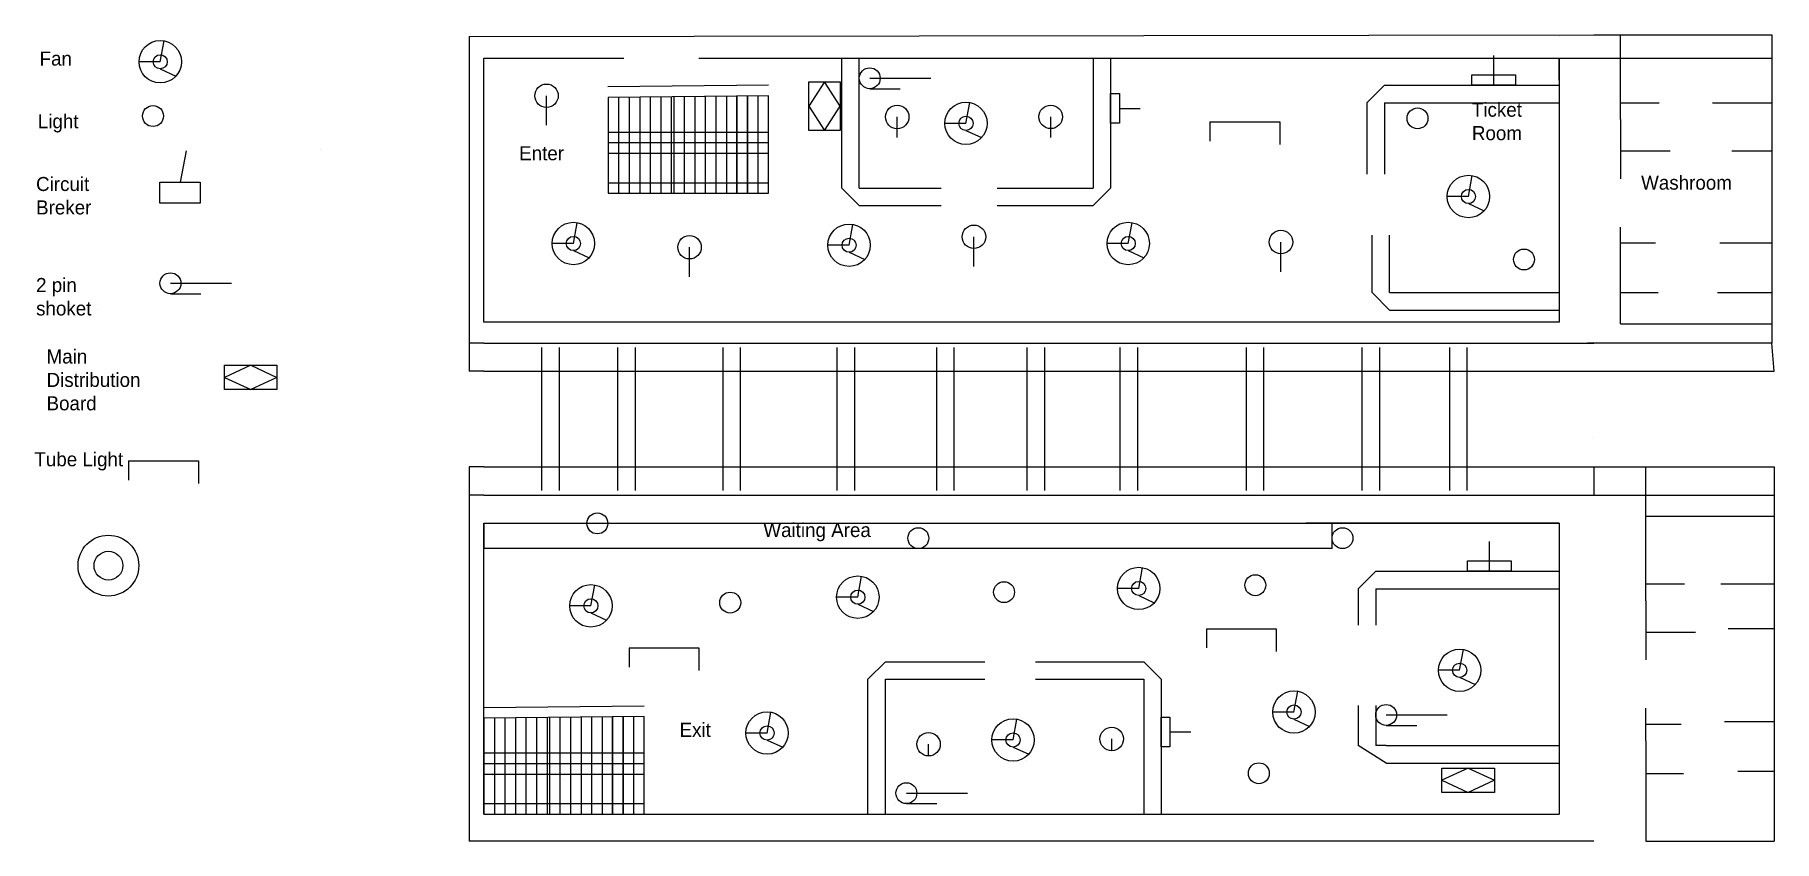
# Model space of a CAD drawing. Header units: inches. Extents: x -33 to 214, y -59 to 56.
import ezdxf

# ---------------------------------------------------------------- set-up
doc = ezdxf.new("R2010")
doc.units = ezdxf.units.IN
doc.header["$MEASUREMENT"] = 0

msp = doc.modelspace()

# ---------------------------------------------------------------- linework, layer by layer
for p, q in [((-15.53, 51.96), (-14.99, 54.93)), ((28.47, 55.55), (188.61, 55.8)), ((28.47, 55.55), (28.47, 11.9)), ((183.71, 55.8), (183.71, 55.8)), ((183.71, 55.55), (183.71, 55.55)), ((188.61, 55.8), (213.97, 55.8)), ((192.43, 43.72), (192.43, 55.8)), ((213.97, 55.8), (213.97, 52.46)), ((30.53, 14.85), (30.53, 52.46)), ((30.53, 52.46), (50.48, 52.46)), ((61.17, 52.46), (84.02, 52.46)), ((81.52, 33.97), (81.52, 52.46)), ((84.02, 52.46), (117.31, 52.46)), ((84.02, 33.97), (84.02, 52.46)), ((117.31, 52.46), (183.71, 52.46)), ((117.31, 52.46), (117.31, 33.97)), ((119.81, 52.46), (119.81, 33.97)), ((174.36, 52.85), (174.36, 48.63)), ((183.71, 52.46), (183.71, 52.46)), ((183.71, 52.46), (183.71, 49.36)), ((183.71, 49.36), (183.71, 52.46)), ((183.71, 52.46), (213.97, 52.46)), ((213.97, 52.46), (213.97, 11.9)), ((-15.53, 51.96), (-18.55, 51.96)), ((-15.53, 50.96), (-13.31, 49.93)), ((85.51, 49.61), (85.51, 49.61)), ((85.51, 49.61), (85.51, 49.61)), ((85.51, 49.61), (94.21, 49.61)), ((85.51, 49.61), (89.86, 49.61)), ((174.36, 50.12), (177.47, 50.12)), ((174.36, 50.12), (174.36, 50.12)), ((39.48, 47.12), (39.48, 47.12)), ((39.48, 45.46), (39.48, 47.12)), ((39.48, 44.18), (39.48, 47.12)), ((39.48, 42.91), (39.48, 47.12)), ((71.09, 48.62), (48.23, 48.38)), ((71.1, 47.12), (48.25, 46.88)), ((66.6, 33.23), (66.6, 47.12)), ((68.1, 33.23), (68.1, 47.12)), ((69.6, 33.23), (69.6, 47.12)), ((71.1, 33.23), (71.1, 47.12)), ((79.05, 49.11), (76.82, 45.64)), ((81.29, 45.64), (79.05, 49.11)), ((85.51, 48.12), (89.86, 48.12)), ((156.3, 46.13), (158.8, 48.63)), ((158.8, 48.63), (183.71, 48.63)), ((183.71, 49.36), (183.71, 49.36)), ((183.71, 49.36), (183.71, 14.85)), ((39.48, 42.91), (39.48, 45.46)), ((48.25, 46.88), (48.25, 33.23)), ((48.25, 46.88), (48.25, 33.23)), ((49.75, 46.88), (49.75, 33.23)), ((49.75, 46.88), (49.75, 33.23)), ((51.25, 46.88), (51.25, 33.23)), ((52.75, 46.88), (52.75, 33.23)), ((52.75, 46.88), (52.75, 33.23)), ((54.25, 46.88), (54.25, 33.23)), ((55.75, 46.88), (55.75, 33.23)), ((55.75, 46.88), (55.75, 33.23)), ((57.25, 46.88), (57.25, 33.23)), ((57.25, 46.88), (57.25, 33.23)), ((57.64, 33.23), (57.64, 47.06)), ((59.14, 46.99), (59.14, 47.06)), ((59.14, 33.23), (59.14, 47.06)), ((59.14, 33.23), (59.14, 47.06)), ((59.14, 33.23), (59.14, 47.06)), ((60.64, 33.23), (60.64, 47.06)), ((60.64, 33.23), (60.64, 47.06)), ((60.64, 33.23), (60.64, 47.06)), ((62.14, 33.23), (62.14, 47.06)), ((62.14, 33.23), (62.14, 47.06)), ((62.14, 33.23), (62.14, 47.06)), ((62.14, 33.23), (62.14, 47.06)), ((63.64, 33.23), (63.64, 47.06)), ((63.64, 33.23), (63.64, 47.06)), ((63.64, 33.23), (63.64, 47.06)), ((63.64, 33.23), (63.64, 47.06)), ((63.64, 33.23), (63.64, 47.06)), ((63.64, 33.23), (63.64, 47.06)), ((65.14, 33.23), (65.14, 47.06)), ((65.14, 33.23), (65.14, 47.06)), ((65.14, 33.23), (65.14, 47.06)), ((66.64, 33.23), (66.64, 47.06)), ((66.64, 33.23), (66.64, 47.06)), ((68.14, 33.23), (68.14, 47.06)), ((76.82, 45.64), (79.05, 42.16)), ((79.05, 42.16), (81.29, 45.64)), ((99.21, 43.19), (99.76, 46.16)), ((121.06, 45.32), (124.04, 45.32)), ((156.3, 46.13), (156.3, 35.96)), ((158.8, 46.13), (183.71, 46.13)), ((158.8, 46.13), (158.8, 35.96)), ((192.43, 46.13), (197.95, 46.13)), ((205.53, 46.13), (213.97, 46.13)), ((89.42, 44.1), (89.42, 44.1)), ((89.42, 42.43), (89.42, 44.1)), ((89.42, 41.16), (89.42, 44.1)), ((99.21, 43.19), (96.2, 43.19)), ((99.21, 42.19), (101.44, 41.16)), ((111.28, 44.11), (111.28, 44.11)), ((111.28, 42.45), (111.28, 44.11)), ((111.28, 41.17), (111.28, 44.11)), ((133.96, 43.4), (143.9, 43.4)), ((133.96, 43.4), (133.96, 40.67)), ((143.9, 43.4), (143.9, 43.4)), ((143.9, 43.4), (143.9, 43.4)), ((143.9, 43.4), (143.9, 40.18)), ((192.43, 43.72), (192.43, 35.29)), ((48.25, 41.94), (71.1, 41.94)), ((48.25, 40.44), (71.1, 40.44)), ((48.25, 40.44), (71.1, 40.44)), ((48.25, 40.44), (71.1, 40.44)), ((59.43, 41.42), (59.43, 41.42)), ((59.43, 41.42), (59.43, 41.42)), ((133.96, 40.67), (133.96, 40.67)), ((143.9, 40.18), (143.9, 40.18)), ((-11.84, 39.27), (-12.71, 34.8)), ((7.25, 39.43), (7.25, 39.43)), ((48.25, 38.94), (71.1, 38.94)), ((49.49, 38.69), (49.49, 38.69)), ((59.43, 38.19), (59.43, 38.19)), ((192.43, 39.25), (199.5, 39.25)), ((208.28, 39.25), (213.97, 39.25)), ((48.25, 34.73), (71.1, 34.73)), ((170.77, 32.77), (171.31, 35.74)), ((48.25, 33.23), (71.1, 33.23)), ((48.25, 33.23), (53.46, 33.23)), ((81.52, 33.97), (81.52, 33.97)), ((81.52, 33.97), (84.02, 31.47)), ((84.02, 33.97), (95.7, 33.97)), ((103.65, 33.97), (117.31, 33.97)), ((117.31, 31.47), (119.81, 33.97)), ((117.31, 33.97), (117.31, 33.97)), ((170.77, 32.77), (167.75, 32.77)), ((84.02, 31.47), (95.7, 31.47)), ((103.65, 31.47), (117.31, 31.47)), ((170.77, 31.77), (172.99, 30.73)), ((43.31, 26.07), (43.86, 29.04)), ((82.57, 25.83), (83.11, 28.79)), ((122.32, 26.07), (122.86, 29.04)), ((157.05, 19.09), (157.05, 27.27)), ((159.55, 19.09), (159.55, 27.27)), ((192.43, 23.75), (192.43, 28.4)), ((43.31, 26.07), (40.3, 26.07)), ((43.31, 25.07), (45.54, 24.03)), ((59.85, 25.54), (59.85, 25.54)), ((59.85, 23.87), (59.85, 25.54)), ((59.85, 22.6), (59.85, 25.54)), ((59.85, 21.32), (59.85, 25.54)), ((82.57, 25.83), (79.55, 25.83)), ((82.57, 24.82), (84.79, 23.79)), ((100.35, 27.03), (100.35, 27.03)), ((100.35, 25.36), (100.35, 27.03)), ((100.35, 24.08), (100.35, 27.03)), ((100.35, 22.81), (100.35, 27.03)), ((100.35, 22.81), (100.35, 25.36)), ((122.32, 26.07), (119.3, 26.07)), ((122.32, 25.07), (124.54, 24.03)), ((144.07, 26.28), (144.07, 26.28)), ((144.07, 24.62), (144.07, 26.28)), ((144.07, 23.34), (144.07, 26.28)), ((144.07, 22.06), (144.07, 26.28)), ((192.43, 26.16), (197.43, 26.16)), ((206.56, 26.16), (213.97, 26.16)), ((59.85, 21.32), (59.85, 23.87)), ((144.07, 22.06), (144.07, 24.62)), ((192.43, 14.62), (192.43, 23.75)), ((-14.08, 20.41), (-14.08, 20.41)), ((-14.08, 20.41), (-14.08, 20.41)), ((-14.08, 20.41), (-5.38, 20.41)), ((-14.08, 20.41), (-9.73, 20.41)), ((-14.08, 18.92), (-9.73, 18.92)), ((157.05, 19.09), (159.55, 16.59)), ((159.55, 19.09), (183.71, 19.09)), ((192.43, 19.1), (197.77, 19.1)), ((206.22, 19.1), (213.97, 19.1)), ((-24.26, 16.62), (-24.26, 16.62)), ((159.55, 16.59), (183.71, 16.59)), ((183.71, 14.85), (30.53, 14.85)), ((192.43, 14.62), (213.97, 14.62)), ((30.53, 11.9), (28.47, 11.9)), ((28.47, 11.9), (28.47, 7.9)), ((30.53, 11.9), (187.71, 11.9)), ((30.53, 11.9), (30.53, 11.9)), ((38.78, 11.25), (38.78, -9.1)), ((41.28, 11.25), (41.28, -9.1)), ((49.61, 11.25), (49.61, -9.1)), ((52.11, 11.25), (52.11, -9.1)), ((64.57, 11.25), (64.57, -9.1)), ((67.07, 11.25), (67.07, -9.1)), ((80.82, 11.25), (80.82, -9.1)), ((83.32, 11.25), (83.32, -9.1)), ((95, 11.25), (95, -9.1)), ((97.5, 11.25), (97.5, -9.1)), ((107.9, 11.25), (107.9, -9.1)), ((110.4, 11.25), (110.4, -9.1)), ((121.13, 11.25), (121.13, -9.1)), ((123.63, 11.25), (123.63, -9.1)), ((139.1, 11.25), (139.1, -9.1)), ((141.6, 11.25), (141.6, -9.1)), ((155.6, 11.25), (155.6, -9.1)), ((158.1, 11.25), (158.1, -9.1)), ((168.06, 11.25), (168.06, -9.1)), ((170.56, 11.25), (170.56, -9.1)), ((187.71, 11.9), (188.61, 11.9)), ((213.97, 11.9), (187.71, 11.9)), ((214.31, 7.9), (213.97, 11.9)), ((-2.65, 8.75), (-6.37, 7.01)), ((-2.65, 8.75), (1.08, 7.01)), ((30.53, 7.9), (28.47, 7.9)), ((30.53, 7.9), (187.71, 7.9)), ((53.61, 7.9), (53.61, 7.9)), ((76.69, 7.9), (76.69, 7.9)), ((186.81, 7.9), (188.61, 7.9)), ((188.61, 7.9), (214.31, 7.9)), ((-6.37, 7.01), (-2.65, 5.28)), ((1.08, 7.01), (-2.65, 5.28)), ((188.61, -1.63), (188.61, -1.63)), ((-20.04, -4.9), (-10.1, -4.9)), ((-20.04, -4.9), (-20.04, -7.63)), ((-10.1, -4.9), (-10.1, -4.9)), ((-10.1, -4.9), (-10.1, -4.9)), ((-10.1, -4.9), (-10.1, -8.12)), ((30.53, -5.75), (28.47, -5.75)), ((28.47, -5.75), (28.47, -9.75)), ((30.53, -5.75), (187.71, -5.75)), ((186.81, -5.75), (188.61, -5.75)), ((188.61, -5.75), (188.61, -9.75)), ((188.61, -5.75), (214.31, -5.75)), ((196.05, -24.81), (196.05, -5.75)), ((214.31, -5.75), (214.31, -59.06)), ((-20.04, -7.63), (-20.04, -7.63)), ((-10.1, -8.12), (-10.1, -8.12)), ((30.53, -9.75), (28.47, -9.75)), ((28.47, -9.75), (28.47, -59.06)), ((30.53, -9.1), (30.53, -9.1)), ((30.53, -9.75), (187.71, -9.75)), ((187.71, -9.75), (188.61, -9.75)), ((188.61, -9.75), (214.31, -9.75)), ((30.53, -55.2), (30.53, -13.74)), ((30.53, -13.74), (183.71, -13.74)), ((30.53, -13.74), (70.36, -13.74)), ((30.53, -13.74), (144.15, -13.74)), ((30.53, -13.74), (183.71, -13.74)), ((30.53, -17.39), (30.53, -13.74)), ((30.53, -13.74), (30.53, -17.39)), ((183.71, -13.74), (147.62, -13.74)), ((151.35, -17.39), (151.35, -13.74)), ((183.71, -13.74), (183.71, -55.2)), ((183.71, -13.74), (183.71, -31.04)), ((196.05, -12.76), (202.6, -12.76)), ((202.6, -12.76), (209.66, -12.76)), ((209.66, -12.76), (214.31, -12.76)), ((45.23, -15.28), (45.23, -15.28)), ((80.05, -15.93), (80.05, -15.93)), ((80.05, -15.93), (80.05, -15.93)), ((173.74, -16.38), (173.74, -20.6)), ((151.35, -17.39), (30.53, -17.39)), ((90.94, -17.39), (90.94, -17.39)), ((173.74, -19.11), (176.85, -19.11)), ((173.74, -19.11), (173.74, -19.11)), ((83.81, -24.3), (84.35, -21.33)), ((123.81, -23.06), (124.35, -20.09)), ((155.06, -23.1), (157.56, -20.6)), ((157.56, -20.6), (183.71, -20.6)), ((45.8, -25.54), (46.34, -22.57)), ((83.81, -24.3), (80.79, -24.3)), ((123.81, -23.06), (120.79, -23.06)), ((123.81, -24.06), (126.03, -25.09)), ((155.06, -23.1), (155.06, -28.31)), ((157.56, -23.1), (183.71, -23.1)), ((157.56, -23.1), (157.56, -28.31)), ((196.05, -22.4), (201.56, -22.4)), ((206.73, -22.4), (214.31, -22.4)), ((45.8, -25.54), (42.78, -25.54)), ((45.8, -26.54), (48.02, -27.58)), ((83.81, -25.3), (86.03, -26.33)), ((196.05, -24.81), (196.05, -33.25)), ((133.46, -28.8), (143.4, -28.8)), ((133.46, -28.8), (133.46, -31.53)), ((143.4, -28.8), (143.4, -28.8)), ((143.4, -28.8), (143.4, -28.8)), ((143.4, -28.8), (143.4, -32.03)), ((196.05, -29.29), (203.12, -29.29)), ((207.77, -28.77), (214.31, -28.77)), ((51.23, -31.53), (61.17, -31.53)), ((51.23, -31.53), (51.23, -34.26)), ((61.17, -31.53), (61.17, -31.53)), ((61.17, -31.53), (61.17, -31.53)), ((61.17, -31.53), (61.17, -34.76)), ((133.46, -31.53), (133.46, -31.53)), ((143.4, -32.03), (143.4, -32.03)), ((169.52, -34.72), (170.07, -31.75)), ((51.23, -34.26), (51.23, -34.26)), ((85.25, -36), (87.75, -33.5)), ((87.75, -33.5), (101.91, -33.5)), ((109.12, -33.5), (124.52, -33.5)), ((127.02, -36), (124.52, -33.5)), ((61.17, -34.76), (61.17, -34.76)), ((85.25, -55.2), (85.25, -36)), ((87.75, -55.2), (87.75, -36)), ((87.75, -36), (101.91, -36)), ((109.12, -36), (124.52, -36)), ((124.52, -36), (124.52, -55.2)), ((127.02, -36), (127.02, -55.2)), ((169.52, -34.72), (166.51, -34.72)), ((169.52, -35.72), (171.75, -36.76)), ((145.92, -40.67), (146.46, -37.7)), ((53.39, -39.81), (30.53, -40.05)), ((53.4, -41.31), (30.55, -41.55)), ((30.55, -41.55), (30.55, -55.2)), ((30.55, -41.55), (30.55, -55.2)), ((32.05, -41.55), (32.05, -55.2)), ((32.05, -41.55), (32.05, -55.2)), ((33.55, -41.55), (33.55, -55.2)), ((35.05, -41.55), (35.05, -55.2)), ((35.05, -41.55), (35.05, -55.2)), ((36.55, -41.55), (36.55, -55.2)), ((38.05, -41.55), (38.05, -55.2)), ((38.05, -41.55), (38.05, -55.2)), ((39.55, -41.55), (39.55, -55.2)), ((39.55, -41.55), (39.55, -55.2)), ((39.94, -55.2), (39.94, -41.37)), ((41.44, -41.44), (41.44, -41.37)), ((41.44, -55.2), (41.44, -41.37)), ((41.44, -55.2), (41.44, -41.37)), ((41.44, -55.2), (41.44, -41.37)), ((42.94, -55.2), (42.94, -41.37)), ((42.94, -55.2), (42.94, -41.37)), ((42.94, -55.2), (42.94, -41.37)), ((44.44, -55.2), (44.44, -41.37)), ((44.44, -55.2), (44.44, -41.37)), ((44.44, -55.2), (44.44, -41.37)), ((44.44, -55.2), (44.44, -41.37)), ((45.94, -55.2), (45.94, -41.37)), ((45.94, -55.2), (45.94, -41.37)), ((45.94, -55.2), (45.94, -41.37)), ((45.94, -55.2), (45.94, -41.37)), ((45.94, -55.2), (45.94, -41.37)), ((45.94, -55.2), (45.94, -41.37)), ((47.44, -55.2), (47.44, -41.37)), ((47.44, -55.2), (47.44, -41.37)), ((47.44, -55.2), (47.44, -41.37)), ((48.9, -55.2), (48.9, -41.31)), ((48.94, -55.2), (48.94, -41.37)), ((48.94, -55.2), (48.94, -41.37)), ((50.4, -55.2), (50.4, -41.31)), ((50.44, -55.2), (50.44, -41.37)), ((51.9, -55.2), (51.9, -41.31)), ((53.4, -55.2), (53.4, -41.31)), ((70.89, -43.65), (71.43, -40.68)), ((105.92, -44.64), (106.47, -41.67)), ((145.92, -40.67), (142.9, -40.67)), ((145.92, -41.68), (148.15, -42.71)), ((155.06, -39.72), (155.06, -45.43)), ((157.56, -39.72), (157.56, -45.43)), ((159.05, -41.08), (159.05, -41.08)), ((159.05, -41.08), (159.05, -41.08)), ((159.05, -41.08), (167.75, -41.08)), ((159.05, -41.08), (163.4, -41.08)), ((196.05, -44.78), (196.05, -40.13)), ((207.25, -42.03), (214.31, -42.03)), ((70.89, -43.65), (67.87, -43.65)), ((119.97, -44.5), (119.97, -44.5)), ((119.97, -46.17), (119.97, -44.5)), ((128.26, -43.49), (131.24, -43.49)), ((159.05, -42.57), (163.4, -42.57)), ((196.05, -42.37), (201.05, -42.37)), ((30.55, -46.49), (53.4, -46.49)), ((41.73, -47.01), (41.73, -47.01)), ((41.73, -47.01), (41.73, -47.01)), ((70.89, -44.66), (73.12, -45.69)), ((93.89, -45.25), (93.89, -45.25)), ((93.89, -46.92), (93.89, -45.25)), ((105.92, -44.64), (102.9, -44.64)), ((105.92, -45.65), (108.15, -46.68)), ((159.05, -47.93), (155.06, -45.43)), ((159.05, -45.43), (157.56, -45.43)), ((159.05, -45.43), (183.71, -45.43)), ((196.05, -44.78), (196.05, -59.06)), ((30.55, -47.99), (53.4, -47.99)), ((30.55, -47.99), (53.4, -47.99)), ((30.55, -47.99), (53.4, -47.99)), ((30.55, -49.49), (53.4, -49.49)), ((107.8, -47.54), (107.8, -47.54)), ((159.05, -47.93), (183.71, -47.93)), ((170.73, -48.65), (167, -50.39)), ((170.73, -48.65), (174.46, -50.39)), ((196.05, -49.43), (201.39, -49.43)), ((209.15, -49.09), (214.31, -49.09)), ((31.79, -49.74), (31.79, -49.74)), ((41.73, -50.24), (41.73, -50.24)), ((167, -50.39), (170.73, -52.13)), ((174.46, -50.39), (170.73, -52.13)), ((30.55, -53.7), (53.4, -53.7)), ((89.24, -53.71), (89.24, -53.71)), ((89.24, -53.71), (89.24, -53.71)), ((90.73, -52.22), (90.73, -52.22)), ((90.73, -52.22), (90.73, -52.22)), ((90.73, -52.22), (99.43, -52.22)), ((90.73, -52.22), (95.08, -52.22)), ((90.73, -53.71), (95.08, -53.71)), ((30.53, -55.2), (87.75, -55.2)), ((30.55, -55.2), (53.4, -55.2)), ((30.55, -55.2), (35.76, -55.2)), ((87.75, -55.2), (124.52, -55.2)), ((89.24, -55.2), (93.59, -55.2)), ((124.52, -55.2), (183.71, -55.2)), ((188.61, -59.06), (28.47, -59.06)), ((188.61, -59.06), (188.61, -59.06)), ((196.05, -59.06), (214.31, -59.06))]:
    msp.add_line(p, q)
for points in [[(171.26, 50.12), (177.47, 50.12), (177.47, 48.63), (171.26, 48.63)], [(76.82, 49.11), (81.29, 49.11), (81.29, 42.16), (76.82, 42.16)], [(119.81, 47.43), (121.06, 47.43), (121.06, 43.21), (119.81, 43.21)], [(-15.57, 34.8), (-9.85, 34.8), (-9.85, 31.83), (-15.57, 31.83)], [(-6.37, 8.75), (1.08, 8.75), (1.08, 5.28), (-6.37, 5.28)], [(170.64, -19.11), (176.85, -19.11), (176.85, -20.6), (170.64, -20.6)], [(127.02, -41.38), (128.26, -41.38), (128.26, -45.6), (127.02, -45.6)], [(167, -48.65), (174.46, -48.65), (174.46, -52.13), (167, -52.13)]]:
    msp.add_lwpolyline(points, close=True)
for centre, radius in [((-15.53, 51.96), 3.02), ((-15.53, 51.96), 1.01), ((85.51, 49.61), 1.49), ((39.48, 47.12), 1.67), ((-16.56, 44.23), 1.49), ((89.42, 44.1), 1.67), ((99.21, 43.19), 3.02), ((111.28, 44.11), 1.67), ((163.52, 43.9), 1.49), ((99.21, 43.19), 1.01), ((170.77, 32.77), 3.02), ((170.77, 32.77), 1.01), ((43.31, 26.07), 3.02), ((82.57, 25.83), 3.02), ((100.35, 27.03), 1.67), ((122.32, 26.07), 3.02), ((144.07, 26.28), 1.67), ((43.31, 26.07), 1.01), ((59.85, 25.54), 1.67), ((82.57, 25.83), 1.01), ((122.32, 26.07), 1.01), ((178.68, 23.8), 1.49), ((-14.08, 20.41), 1.49), ((46.72, -13.79), 1.49), ((92.43, -15.9), 1.49), ((152.84, -15.9), 1.49), ((-22.91, -19.81), 4.33), ((-22.91, -19.81), 2.05), ((83.81, -24.3), 3.02), ((104.64, -23.59), 1.49), ((123.81, -23.06), 3.02), ((123.81, -23.06), 1.01), ((140.42, -22.6), 1.49), ((45.8, -25.54), 3.02), ((45.8, -25.54), 1.01), ((65.64, -25.08), 1.49), ((83.81, -24.3), 1.01), ((169.52, -34.72), 3.02), ((169.52, -34.72), 1.01), ((145.92, -40.67), 3.02), ((159.05, -41.08), 1.49), ((70.89, -43.65), 3.02), ((105.92, -44.64), 3.02), ((145.92, -40.67), 1.01), ((70.89, -43.65), 1.01), ((93.89, -45.25), 1.67), ((105.92, -44.64), 1.01), ((119.97, -44.5), 1.67), ((140.92, -49.39), 1.49), ((90.73, -52.22), 1.49)]:
    msp.add_circle(centre, radius)

# ---------------------------------------------------------------- texts
at = {"char_height": 2, "attachment_point": 1}
for s, insert, width in [('Fan', (-32.71, 53.41), 5.4658), ('Ticket Room', (171.26, 46.13), 7.1731), ('Light', (-32.96, 44.48), 7.4533), ('Enter', (35.58, 39.93), 12.6706), ('Circuit Breker', (-33.21, 35.55), 9.4409), ('Washroom', (195.36, 35.74), 19.1255), ('2 pin shoket', (-33.21, 21.16), 13.416), ('Main Distribution Board', (-31.72, 10.98), 14.6582), ('Tube Light', (-33.45, -3.66), 12.4222), ('Waiting Area', (70.36, -13.74), 20.5825), ('Exit', (58.43, -42.2), 8.4471)]:
    msp.add_mtext(s, dxfattribs=dict(at, insert=insert, width=width))

doc.saveas('drawing.dxf')
